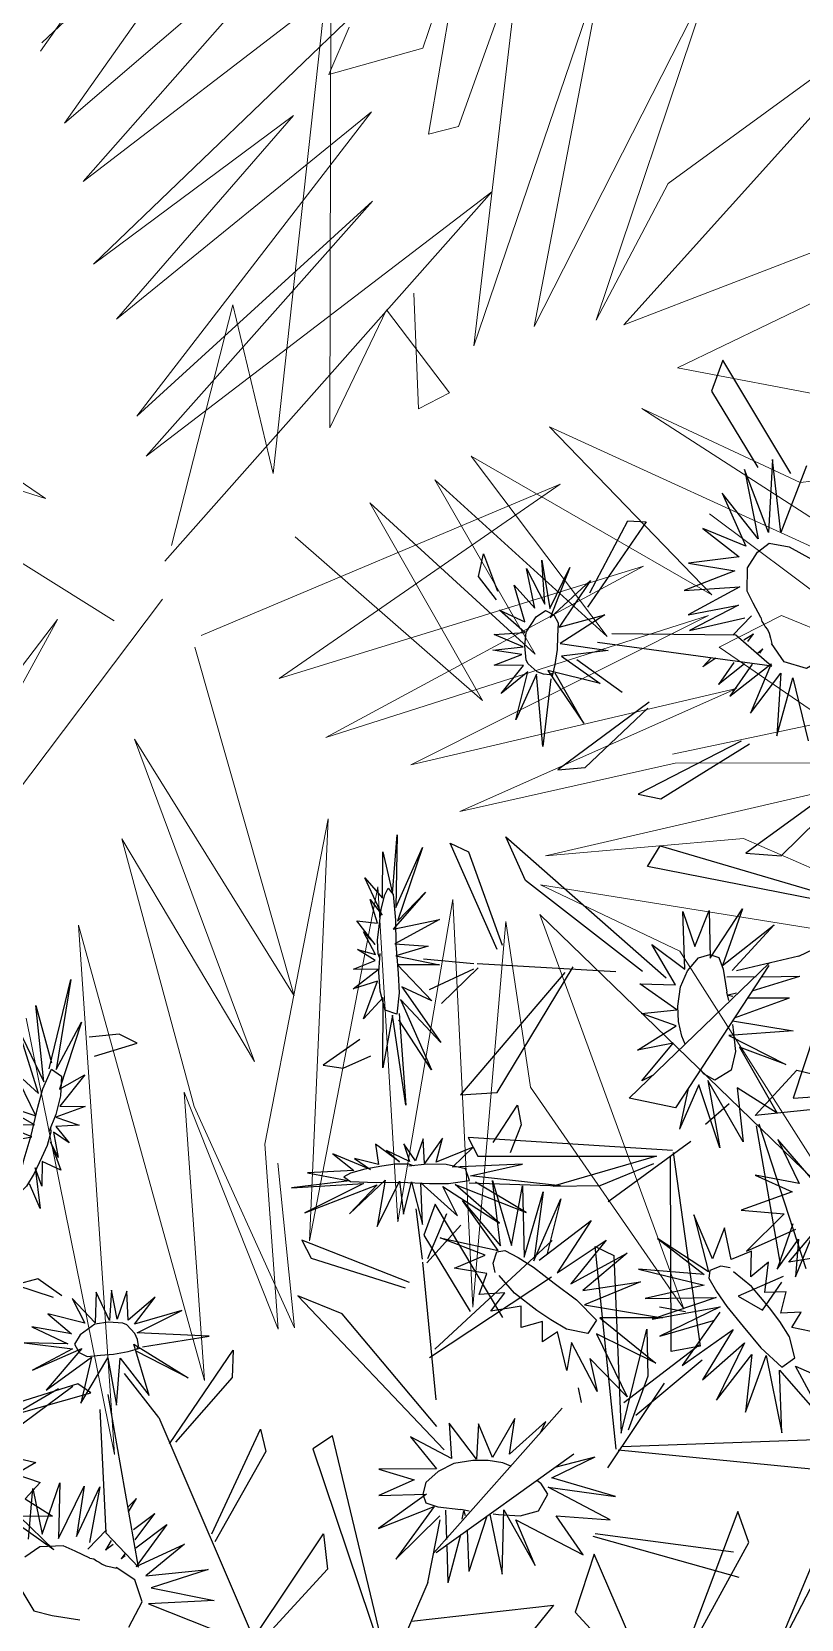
# Model space of a CAD drawing. Header units: millimetres. Extents: x -2729 to 15248, y -12439 to 5292.
# Drawn here: x 3860 to 3902.7, y -11089.4 to -11001.3 of the extents above; entities that cross this region are included whole.
import ezdxf

# ---------------------------------------------------------------- set-up
doc = ezdxf.new("R2010")
doc.units = ezdxf.units.MM

# ---------------------------------------------------------------- blocks, each defined once
blk = doc.blocks.new('styrtys')
at = {"color": 50, "linetype": 'Continuous'}
for p, q in [((-28.557, -6.417), (-27.681, -3.898)), ((-27.681, -3.898), (-28.283, -7.132)), ((-29.579, -6.536), (-29.337, -4.743)), ((-29.337, -4.743), (-28.557, -6.417)), ((-30.746, -6.153), (-29.579, -6.536)), ((-30.611, -7.575), (-30.746, -6.153)), ((-31.659, -6.839), (-30.611, -7.575)), ((-31.327, -8.497), (-31.659, -6.839)), ((-50.728, -12.619), (-49.51, -13.863)), ((-50.161, -13.901), (-50.728, -12.619)), ((-49.648, -12.499), (-49.038, -13.641)), ((-49.51, -13.863), (-49.648, -12.499)), ((-49.038, -13.641), (-48.534, -12.588)), ((-48.534, -12.588), (-48.696, -13.624)), ((-48.696, -13.624), (-47.536, -12.808)), ((-48.152, -13.543), (-46.97, -12.366)), ((-47.536, -12.808), (-48.152, -13.543)), ((-46.97, -12.366), (-46.958, -13.516)), ((-46.958, -13.516), (-45.705, -12.96)), ((-46.48, -13.722), (-44.547, -12.521)), ((-45.705, -12.96), (-46.48, -13.722)), ((-44.547, -12.521), (-45.552, -13.627)), ((-52.324, -13.387), (-50.161, -13.901)), ((-51.018, -14.32), (-52.324, -13.387)), ((-56.795, -16.288), (-51.922, -14.95)), ((-54.898, -14.777), (-51.018, -14.32)), ((-51.922, -14.95), (-54.898, -14.777)), ((-49.123, -14.899), (-50.868, -17.027)), ((-48.851, -17.208), (-49.123, -14.899)), ((-48.63, -14.755), (-48.851, -17.208)), ((-47.891, -16.467), (-48.63, -14.755)), ((-47.972, -14.614), (-47.891, -16.467)), ((-46.347, -16.911), (-47.972, -14.614)), ((-51.795, -15.317), (-56.795, -16.288)), ((-51.012, -15.287), (-54.67, -17.461)), ((-54.67, -17.461), (-52.145, -15.334)), ((-50.307, -15.281), (-53.109, -17.811)), ((-53.109, -17.811), (-51.012, -15.287)), ((-50.868, -17.027), (-50.307, -15.281)), ((5.316, -36.795), (3.065, -36.972)), ((3.386, -37.587), (5.316, -36.795)), ((5.394, -37.891), (3.386, -37.587)), ((0.034, -38.51), (-1.035, -41.097)), ((2.766, -38.249), (5.394, -37.891)), ((5.284, -39.859), (2.953, -37.956)), ((-1.035, -41.097), (0.612, -38.934)), ((0.612, -38.934), (1.296, -41.328)), ((1.194, -39.074), (3.384, -41.149)), ((1.296, -41.328), (1.194, -39.074)), ((2.491, -38.92), (5.284, -39.859)), ((3.384, -41.149), (2.491, -38.92)), ((-4.656, -45.308), (-2.321, -41.786)), ((-2.321, -41.786), (-2.582, -44.404)), ((12.245, -45.459), (13.098, -41.549)), ((13.098, -41.549), (13.128, -45.227)), ((13.128, -45.227), (15.481, -42.133)), ((15.481, -42.133), (14.504, -44.947)), ((-5.775, -46.304), (-6.799, -43.042)), ((-6.799, -43.042), (-4.969, -46.12)), ((-4.969, -46.12), (-4.949, -42.564)), ((-4.949, -42.564), (-4.656, -45.308)), ((-2.582, -44.404), (-0.065, -42.753)), ((-0.065, -42.753), (-2.205, -46.027)), ((10.67, -42.354), (12.245, -45.459)), ((11.983, -46.543), (10.67, -42.354)), ((-2.205, -46.027), (0.829, -43.761)), ((0.829, -43.761), (-1.772, -46.383)), ((15.962, -43.743), (14.179, -46.25)), ((14.504, -44.947), (15.962, -43.743)), ((-10.638, -44.638), (-8.348, -47.36)), ((-7.77, -46.076), (-9.669, -44.084)), ((-8.722, -45.914), (-9.669, -44.084)), ((-7.3, -46.13), (-8.349, -44.067)), ((-5.973, -46.282), (-8.349, -44.067)), ((9.451, -44.346), (11.983, -46.543)), ((11.321, -46.985), (9.451, -44.346)), ((-5.354, -46.048), (-4.343, -45.385)), ((-4.343, -45.385), (-3.304, -45.134)), ((-3.304, -45.134), (-2.4, -45.698)), ((-2.4, -45.698), (-2.442, -46.414)), ((8.355, -45.715), (11.321, -46.985)), ((11.273, -47.74), (8.355, -45.715)), ((11.929, -47.058), (12.44, -45.557)), ((12.44, -45.557), (13.32, -45.65)), ((13.32, -45.65), (13.63, -46.826)), ((15.67, -45.779), (14.002, -47.205)), ((14.179, -46.25), (15.67, -45.779)), ((-11.575, -46.637), (-8.259, -47.572)), ((-8.27, -48.178), (-11.575, -46.637)), ((0.631, -49.493), (-9.547, -45.924)), ((-9.426, -45.887), (-0.039, -46.96)), ((-8.557, -46.231), (-7.805, -47.685)), ((-5.597, -46.209), (-5.354, -46.048)), ((-2.552, -46.673), (-2.442, -46.414)), ((-1.772, -46.383), (0.905, -46.235)), ((-1.32, -46.814), (0.905, -46.235)), ((-8.115, -48.057), (-7.056, -47.297)), ((-7.25, -46.792), (-6.951, -47.155)), ((-6.689, -47), (-7.056, -47.297)), ((-6.951, -47.155), (-7.014, -46.897)), ((-0.039, -46.96), (0.631, -49.493)), ((8.236, -47.086), (11.273, -47.74)), ((11.089, -48.698), (8.236, -47.086)), ((11.657, -48.585), (11.929, -47.058)), ((13.63, -46.826), (13.577, -47.837)), ((14.002, -47.205), (14.866, -47.698)), ((-11.588, -48.607), (-8.27, -48.178)), ((-8.578, -48.571), (-8.115, -48.057)), ((-3.439, -48.066), (-3.755, -48.437)), ((7.63, -48.317), (11.089, -48.698)), ((10.914, -49.905), (7.63, -48.317)), ((13.577, -47.837), (13.454, -48.772)), ((14.866, -47.698), (13.856, -48.199)), ((13.856, -48.199), (14.691, -49.102)), ((-8.32, -48.98), (-11.588, -48.607)), ((-10.665, -50.211), (-8.32, -48.98)), ((-8.491, -49.088), (-8.578, -48.571)), ((-8.046, -49.564), (-8.491, -49.088)), ((-4.398, -48.961), (-5.15, -49.374)), ((-3.755, -48.437), (-4.398, -48.961)), ((-1.964, -50.278), (-4.12, -48.977)), ((-4.12, -48.977), (-3.872, -50.997)), ((-3.196, -48.687), (-1.964, -50.278)), ((-0.541, -49.29), (-3.196, -48.687)), ((-1.107, -48.884), (-0.541, -49.29)), ((11.397, -50.002), (11.657, -48.585)), ((13.454, -48.772), (13.149, -50.306)), ((14.691, -49.102), (13.634, -49.652)), ((-24.273, -51.878), (-21.535, -49.552)), ((-8.531, -50.023), (-10.665, -50.211)), ((-7.15, -49.948), (-9.958, -51.497)), ((-9.958, -51.497), (-8.531, -50.023)), ((-7.128, -49.774), (-8.046, -49.564)), ((-7.545, -52.214), (-7.15, -49.948)), ((-6.143, -50.038), (-7.545, -52.214)), ((-6.163, -49.737), (-7.128, -49.774)), ((-5.15, -49.374), (-6.163, -49.737)), ((-5.301, -51.826), (-6.143, -50.038)), ((-4.928, -49.341), (-5.301, -51.826)), ((-3.872, -50.997), (-4.928, -49.341)), ((7.33, -50.357), (10.37, -49.681)), ((11.065, -50.155), (7.33, -50.357)), ((7.419, -51.403), (11.065, -50.155)), ((11.306, -51.011), (11.397, -50.002)), ((13.634, -49.652), (14.636, -51.015)), ((11.131, -50.717), (7.419, -51.403)), ((7.631, -52.588), (11.131, -50.717)), ((14.646, -50.267), (10.732, -56.458)), ((11.281, -51.857), (11.306, -51.011)), ((13.149, -50.306), (12.658, -51.496)), ((13.375, -50.79), (14.098, -52.022)), ((14.636, -51.015), (13.375, -50.79)), ((-21.008, -51.223), (-24.273, -51.878)), ((-24.203, -52.603), (-21.008, -51.223)), ((10.87, -51.638), (7.631, -52.588)), ((8.117, -54.207), (10.87, -51.638)), ((11.543, -52.205), (11.281, -51.857)), ((12.611, -51.776), (12.204, -52.109)), ((-21.474, -53.094), (-24.203, -52.603)), ((11.159, -52.168), (8.117, -54.207)), ((9.86, -55.187), (11.159, -52.168)), ((11.452, -52.176), (9.86, -55.187)), ((12.273, -55.361), (11.452, -52.176)), ((12.204, -52.109), (11.543, -52.205)), ((13.417, -53.896), (12.003, -52.708)), ((12.003, -52.708), (12.273, -55.361)), ((12.549, -56.245), (15.173, -52.047)), ((14.098, -52.022), (12.879, -52.168)), ((12.879, -52.168), (13.417, -53.896)), ((-24.433, -53.311), (-21.474, -53.094)), ((-21.801, -54.544), (-24.433, -53.311)), ((-24.683, -54.132), (-24.96, -54.092)), ((-24.638, -54.238), (-24.96, -54.092)), ((-23.934, -54.239), (-21.801, -54.544)), ((-24.944, -55.014), (-25.473, -54.944)), ((-24.936, -55.255), (-25.473, -54.944)), ((-23.757, -54.638), (-22.088, -55.393)), ((-23.555, -55.199), (-22.088, -55.393)), ((-35.115, -56.511), (-31.176, -56.115)), ((-31.176, -56.115), (-34.581, -58.349)), ((-24.885, -55.917), (-26.314, -55.481)), ((-24.047, -58.185), (-26.048, -55.753)), ((-23.318, -56.193), (-22.577, -56.622)), ((10.732, -56.458), (12.549, -56.245)), ((-34.581, -58.349), (-30.86, -56.719)), ((-30.86, -56.719), (-33.386, -59.487)), ((-33.386, -59.487), (-30.287, -57.067)), ((-30.287, -57.067), (-31.654, -59.993)), ((-27.465, -56.786), (-24.781, -58.646)), ((-25.883, -59.455), (-27.465, -56.786)), ((-26.517, -56.392), (-24.047, -58.185)), ((-24.781, -58.646), (-26.517, -56.392)), ((-23.223, -56.425), (-22.577, -56.622)), ((-31.654, -59.993), (-29.615, -57.5)), ((-29.615, -57.5), (-29.419, -60.076)), ((-29.419, -60.076), (-28.925, -57.563)), ((-28.925, -57.563), (-27.353, -59.925)), ((-28.133, -57.429), (-25.883, -59.455)), ((-27.353, -59.925), (-28.133, -57.429)), ((0.805, -63.539), (2.579, -60.207)), ((1.466, -63.293), (4.165, -60.004)), ((2.579, -60.207), (1.466, -63.293)), ((2.192, -62.999), (6.564, -60.383)), ((6.564, -60.383), (2.437, -63.3)), ((4.165, -60.004), (2.515, -62.863)), ((-19.567, -63.892), (-19.174, -61.292)), ((-19.174, -61.292), (-18.526, -64.205)), ((-16.791, -61.102), (-18.575, -63.771)), ((-18.526, -64.205), (-16.791, -61.102)), ((-21.016, -61.719), (-19.567, -63.892)), ((-20.158, -64.26), (-21.016, -61.719)), ((-1.22, -62.223), (-0.178, -64.302)), ((-0.592, -64.605), (-1.22, -62.223)), ((-0.178, -64.302), (0.738, -61.707)), ((0.738, -61.707), (0.805, -63.539)), ((5.294, -62.45), (1.801, -64.201)), ((2.437, -63.3), (5.294, -62.45)), ((-22.699, -62.772), (-20.158, -64.26)), ((-20.933, -64.732), (-22.699, -62.772)), ((-18.172, -63.843), (-14.629, -62.561)), ((-14.629, -62.561), (-18.047, -64.674)), ((-3.472, -63.355), (-1.163, -64.961)), ((-1.831, -65.407), (-3.472, -63.355)), ((-1.869, -63.247), (-0.592, -64.605)), ((-1.163, -64.961), (-1.869, -63.247)), ((-20.442, -64.582), (-19.79, -64.271)), ((-19.79, -64.271), (-18.991, -64.006)), ((-18.991, -64.006), (-18.333, -63.854)), ((-18.511, -63.885), (-18.352, -64.003)), ((-18.352, -64.003), (-18.221, -64.333)), ((1.801, -64.201), (3.347, -64.634)), ((-24.045, -64.34), (-20.933, -64.732)), ((-21.179, -65.401), (-24.045, -64.34)), ((-21.416, -65.293), (-21.137, -64.882)), ((-21.137, -64.882), (-20.442, -64.582)), ((-18.187, -64.706), (-18.35, -65.341)), ((-18.221, -64.333), (-18.187, -64.706)), ((-18.047, -64.674), (-15.272, -64.551)), ((-15.272, -64.551), (-17.949, -65.161)), ((-17.949, -65.161), (-16.211, -65.935)), ((-4.473, -64.728), (-1.831, -65.407)), ((-2.352, -65.39), (-4.473, -64.728)), ((0.539, -65.144), (1.134, -66.379)), ((2.108, -65.898), (0.539, -65.144)), ((3.347, -64.634), (1.138, -64.887)), ((1.138, -64.887), (2.108, -65.898)), ((-24.16, -65.686), (-21.179, -65.401)), ((-21.642, -65.651), (-24.16, -65.686)), ((-23.825, -67.252), (-21.642, -65.651)), ((-21.734, -66.015), (-23.825, -67.252)), ((-23.03, -67.82), (-21.734, -66.015)), ((-21.427, -65.818), (-21.416, -65.293)), ((-20.883, -66.123), (-21.427, -65.818)), ((-19.164, -65.973), (-19.874, -66.247)), ((-18.491, -65.536), (-19.164, -65.973)), ((-19.063, -66.02), (-18.95, -67.769)), ((-18.148, -67.444), (-19.063, -66.02)), ((-18.664, -65.888), (-18.148, -67.444)), ((-17.435, -66.995), (-18.664, -65.888)), ((-18.35, -65.341), (-18.491, -65.536)), ((-16.211, -65.935), (-18.146, -65.537)), ((-18.146, -65.537), (-17.435, -66.995)), ((-6.625, -65.988), (-2.352, -65.39)), ((-2.98, -65.825), (-6.625, -65.988)), ((-6.611, -67.562), (-2.98, -65.825)), ((-0.629, -65.907), (-1.339, -67.416)), ((-0.144, -65.645), (-0.957, -66.808)), ((-0.957, -66.808), (-0.629, -65.907)), ((0.056, -66.675), (-0.144, -65.645)), ((0.171, -65.513), (0.056, -66.675)), ((1.134, -66.379), (0.171, -65.513)), ((-21.281, -66.406), (-23.03, -67.82)), ((-21.899, -68.013), (-21.281, -66.406)), ((-20.348, -66.561), (-21.899, -68.013)), ((-19.874, -66.247), (-20.883, -66.123)), ((-20.292, -68.11), (-20.348, -66.561)), ((-19.83, -66.292), (-20.292, -68.11)), ((-18.95, -67.769), (-19.83, -66.292)), ((-3.595, -66.334), (-6.611, -67.562)), ((-5.418, -67.847), (-3.595, -66.334)), ((-3.102, -66.713), (-5.418, -67.847)), ((-2.261, -66.308), (-3.67, -68.096)), ((-3.67, -68.096), (-3.102, -66.713)), ((-2.731, -67.289), (-2.261, -66.308)), ((-1.742, -66.339), (-2.731, -67.289)), ((-1.339, -67.416), (-1.742, -66.339))]:
    blk.add_line(p, q, dxfattribs=at)
at = {"color": 86, "linetype": 'Continuous'}
for p, q in [((-36.443, -5.684), (-36.596, -6.542)), ((-33.495, -9.14), (-36.443, -5.684)), ((-36.596, -6.542), (-33.821, -9.602)), ((-55.142, -11.478), (-55.167, -12.586)), ((-53.478, -13.323), (-55.142, -11.478)), ((-55.167, -12.586), (-54.315, -14.029)), ((-7.17, -34.236), (-1.66, -42.813)), ((-4.94, -41.881), (-6.676, -34.525)), ((4.77, -37.485), (-4.73, -35.247)), ((3.69, -36.013), (4.77, -37.485)), ((4.666, -36.457), (-1.335, -42.404)), ((-1.169, -42.498), (5.082, -37.862)), ((5.622, -37.404), (7.711, -39.145)), ((7.795, -37.599), (5.936, -37.336)), ((7.711, -39.145), (7.795, -37.599)), ((-10.638, -44.638), (-19.478, -37.864)), ((16.168, -41.24), (11.762, -39.337)), ((-3.465, -41.359), (-4.305, -39.958)), ((2.227, -45.954), (11.136, -39.788)), ((11.107, -39.847), (15.846, -42.14)), ((11.136, -39.788), (12.132, -41.085)), ((-14.074, -42.971), (-3.465, -41.359)), ((12.132, -41.085), (2.48, -46)), ((10.214, -42.779), (9.798, -41.373)), ((-12.64, -54.264), (-14.963, -41.564)), ((-1.66, -42.813), (-4.94, -41.881)), ((-14.652, -42.405), (-11.309, -54.372)), ((0.004, -45.056), (-1.609, -44.404)), ((16.894, -44.253), (16.239, -44.763)), ((6.272, -47.952), (1.218, -45.368)), ((-15.165, -48.004), (-20.385, -46.264)), ((2.146, -46.032), (6.606, -56.479)), ((5.674, -48.742), (3.255, -46.64)), ((-20.423, -46.754), (-14.422, -49.834)), ((2.816, -46.685), (6.891, -51.055)), ((7.281, -55.536), (2.816, -46.685)), ((-14.422, -49.834), (-15.165, -48.004)), ((6.891, -51.055), (5.674, -48.742)), ((-9.227, -62.128), (-6.249, -50.661)), ((-14.99, -55.403), (-19.922, -52.39)), ((-5.978, -51.999), (-7.553, -60.055)), ((-24.989, -55.78), (-24.332, -53.223)), ((-24.332, -53.223), (-21.148, -62.454)), ((-19.844, -52.862), (-14.652, -56.649)), ((-2.24, -60.392), (-5.314, -53.317)), ((-11.309, -54.372), (-12.64, -54.264)), ((-14.652, -56.649), (-14.99, -55.403)), ((-21.947, -61.952), (-24.989, -55.78)), ((3.649, -56.164), (-4.482, -55.55)), ((-3.981, -55.814), (4.677, -57.942)), ((4.677, -57.942), (3.649, -56.164)), ((6.606, -56.479), (7.281, -55.536)), ((-34.347, -57.092), (-38.261, -63.283)), ((-36.444, -63.071), (-33.82, -58.873)), ((-19.49, -58.394), (-13.848, -61.24)), ((-14.634, -59.934), (-19.147, -58.31)), ((-7.546, -63.604), (-3.763, -59.611)), ((-3.422, -59.747), (-7.526, -64.733)), ((-19.293, -59.97), (-19.765, -63.032)), ((-13.848, -61.24), (-14.634, -59.934)), ((-7.553, -60.055), (-9.227, -62.128)), ((-2.144, -60.541), (-1.108, -63.158)), ((0.642, -61.156), (-2.051, -60.238)), ((-1.866, -60.431), (0.26, -62.105)), ((-38.261, -63.283), (-36.444, -63.071)), ((-27.931, -63.984), (-28.34, -63.059)), ((-28.34, -63.059), (-22.638, -63.825)), ((6.293, -64.418), (5, -63.352)), ((-23.405, -64.07), (-27.931, -63.984)), ((-7.526, -64.733), (-7.546, -63.604)), ((4.454, -64.3), (6.647, -65.468)), ((6.647, -65.468), (6.293, -64.418)), ((-20.735, -68.515), (-21.437, -69.989)), ((-22.675, -70.312), (-21.188, -68.692)), ((-21.437, -69.989), (-22.675, -70.312))]:
    blk.add_line(p, q, dxfattribs=at)
at = {"color": 50, "linetype": 'Continuous'}
for points in [[(-48.874, -13.889), (-48.641, -13.758), (-47.889, -13.642), (-47.134, -13.638), (-46.166, -13.638), (-45.353, -13.737), (-44.951, -13.883), (-45.275, -14.203), (-46.672, -14.488), (-48.012, -14.672), (-49.599, -14.999), (-50.645, -15.175), (-51.832, -15.19), (-51.707, -14.517), (-50.692, -14.112), (-49.649, -13.917), (-48.613, -13.875)], [(-26.462, -54.983), (-26.979, -55.713), (-27.423, -56.31), (-28.591, -56.876), (-29.611, -56.782), (-30.356, -56.417), (-30.664, -55.344), (-30.608, -53.927), (-29.848, -53.198), (-28.617, -52.25), (-27.698, -51.408), (-26.431, -50.555), (-25.081, -51.432), (-24.845, -52.708), (-25.435, -53.803)], [(-26.462, -54.983), (-26.291, -54.835), (-26.209, -54.661), (-26.108, -54.522), (-26.03, -54.347), (-25.889, -54.171), (-25.674, -53.978), (-25.448, -53.786), (-25.435, -53.803)], [(-0.068, -65.336), (-0.242, -65.539), (-0.91, -65.904), (-1.618, -66.165), (-2.529, -66.494), (-3.326, -66.678), (-3.754, -66.677), (-3.559, -66.267), (-2.342, -65.523), (-1.145, -64.894), (0.236, -64.045), (1.159, -63.524), (2.271, -63.105), (2.383, -63.781), (1.565, -64.507), (0.652, -65.046), (-0.308, -65.437)]]:
    blk.add_lwpolyline(points, dxfattribs=at)
blk = doc.blocks.new('geghhhhhhhhh')
at = {"color": 70, "linetype": 'Continuous', "lineweight": 0}
for p, q in [((347.97, 37.977), (343.978, 48.311)), ((343.978, 48.311), (347.072, 35.472)), ((347.072, 35.472), (342.082, 46.119)), ((342.082, 46.119), (343.779, 39.125)), ((343.479, 39.438), (340.086, 44.449)), ((340.086, 44.449), (341.184, 40.482)), ((343.779, 39.125), (340.485, 44.553)), ((340.485, 44.553), (341.583, 40.065)), ((337.99, 33.28), (335.795, 43.196)), ((335.795, 43.196), (336.593, 33.593)), ((335.296, 37.559), (330.605, 42.361)), ((330.605, 42.361), (335.795, 33.28)), ((340.086, 42.257), (339.887, 33.28)), ((341.384, 31.818), (340.086, 42.257)), ((339.887, 33.28), (337.99, 41.421)), ((337.99, 41.421), (337.99, 33.28)), ((341.583, 40.065), (341.384, 31.818)), ((346.374, 27.121), (352.861, 39.647)), ((352.861, 39.647), (348.869, 28.06)), ((335.795, 33.28), (327.112, 39.229)), ((327.112, 39.229), (332.202, 33.593)), ((346.374, 33.175), (343.479, 39.438)), ((348.869, 28.06), (354.457, 38.708)), ((346.473, 30.67), (342.182, 38.081)), ((342.182, 38.081), (346.374, 33.175)), ((336.593, 33.593), (335.296, 37.559)), ((345.376, 28.165), (341.483, 36.307)), ((341.483, 36.307), (346.473, 30.67)), ((332.202, 33.593), (335.895, 32.549)), ((335.895, 32.549), (323.519, 32.444)), ((323.519, 32.444), (331.104, 30.566)), ((335.895, 31.818), (326.414, 27.852)), ((331.104, 30.566), (335.895, 31.818)), ((338.19, 31.087), (331.903, 26.912)), ((333.1, 29), (338.19, 31.087)), ((331.903, 26.912), (339.587, 30.148)), ((339.587, 30.148), (332.901, 25.242)), ((332.901, 25.242), (341.783, 29.835)), ((341.783, 29.835), (334.697, 24.303)), ((326.414, 27.852), (333.1, 29)), ((327.911, 26.703), (333.2, 28.791)), ((334.697, 24.303), (343.18, 28.582)), ((343.18, 28.582), (337.092, 22.632)), ((343.38, 25.033), (338.09, 28.269)), ((338.09, 28.269), (341.683, 23.885)), ((337.092, 22.632), (345.276, 27.852)), ((356.354, 24.198), (347.471, 27.852)), ((332.501, 25.973), (330.006, 27.121)), ((341.683, 23.885), (336.992, 26.912)), ((336.992, 26.912), (340.186, 23.05)), ((340.186, 23.05), (335.296, 26.181)), ((335.296, 26.181), (339.388, 22.319)), ((339.986, 15.743), (346.473, 26.181)), ((333.3, 22.737), (327.412, 25.764)), ((327.412, 25.764), (331.104, 24.929)), ((331.104, 24.929), (332.501, 25.973)), ((345.875, 19.605), (346.374, 25.764)), ((356.952, 21.797), (349.667, 25.138)), ((349.667, 25.138), (356.354, 24.198)), ((339.388, 22.319), (332.901, 24.72)), ((332.901, 24.72), (337.591, 21.275)), ((337.591, 21.275), (326.613, 24.198)), ((326.613, 24.198), (335.396, 20.44)), ((347.372, 23.676), (339.986, 15.743)), ((342.881, 16.474), (347.372, 23.676)), ((344.976, 10.315), (344.178, 23.572)), ((344.178, 23.572), (345.875, 19.605)), ((347.771, 22.737), (342.881, 16.474)), ((343.28, 14.282), (347.771, 22.737)), ((342.082, 19.083), (342.98, 22.215)), ((342.98, 22.215), (344.976, 10.315)), ((331.204, 21.589), (324.018, 19.501)), ((335.396, 20.44), (331.204, 21.589)), ((340.885, 21.38), (340.186, 20.858)), ((341.483, 18.561), (340.885, 21.38)), ((340.186, 20.858), (342.082, 19.083)), ((348.669, 20.44), (343.28, 14.282)), ((345.176, 14.699), (348.669, 20.44)), ((324.018, 19.501), (334.697, 19.292)), ((338.19, 9.689), (339.787, 19.605)), ((339.787, 19.605), (340.286, 9.793)), ((334.697, 19.292), (331.603, 17.1)), ((342.98, 10.419), (349.467, 19.188)), ((349.467, 19.188), (345.176, 14.699)), ((335.495, 9.584), (338.39, 18.875)), ((338.39, 18.875), (338.19, 9.689)), ((326.513, 12.716), (336.194, 18.457)), ((336.194, 18.457), (330.505, 9.48)), ((336.893, 18.457), (335.495, 9.584)), ((335.695, 14.804), (336.893, 18.457)), ((350.066, 17.204), (343.779, 10.419)), ((344.777, 8.645), (350.066, 17.204)), ((350.765, 15.847), (344.777, 8.645)), ((346.773, 7.497), (350.765, 15.847)), ((330.505, 9.48), (335.695, 14.804)), ((340.286, 9.793), (341.084, 14.282)), ((341.084, 14.282), (341.783, 14.595)), ((341.783, 14.595), (341.783, 9.376)), ((351.663, 13.968), (346.773, 7.497)), ((351.663, 14.177), (349.368, 9.376)), ((342.282, 12.507), (344.477, 13.551)), ((344.477, 13.551), (344.178, 12.298)), ((341.783, 9.376), (342.282, 12.507))]:
    blk.add_line(p, q, dxfattribs=at)
blk = doc.blocks.new('aerysty')
at = {"color": 86, "linetype": 'Continuous'}
for p, q in [((5.645, -32.093, 0.09), (-1.517, -30.666, 0.09)), ((-1.201, -30.655, 0.09), (4.997, -31.342, 0.09)), ((-7.585, -33.622, 0.09), (-2.102, -42.159, 0.09)), ((-5.366, -41.23, 0.09), (-7.093, -33.91, 0.09)), ((-5.265, -34.637, 0.09), (3.223, -35.391, 0.09)), ((4.298, -36.855, 0.09), (-5.157, -34.628, 0.09)), ((1.303, -34.752, 0.09), (-1.317, -42.742, 0.09)), ((3.449, -44.272, 0.09), (8.545, -34.77, 0.09)), ((-1.127, -42.75, 0.09), (2.309, -35.809, 0.09)), ((3.223, -35.391, 0.09), (4.298, -36.855, 0.09)), ((10.015, -35.468, 0.09), (3.693, -44.198, 0.09)), ((-2.102, -42.159, 0.09), (-5.366, -41.23, 0.09)), ((-10.834, -48.498, 0.09), (-5.704, -42.455, 0.09)), ((-5.704, -42.455, 0.09), (-7.428, -42.609, 0.09)), ((7.938, -44.208, 0.09), (2.289, -44.211, 0.09)), ((3.411, -44.378, 0.09), (12.1, -51.611, 0.09)), ((4.301, -44.652, 0.09), (9.893, -46.676, 0.09)), ((12.27, -50.469, 0.09), (4.301, -44.652, 0.09)), ((7.767, -45.179, 0.09), (4.67, -44.413, 0.09)), ((9.893, -46.676, 0.09), (7.767, -45.179, 0.09)), ((-6.906, -49.496, 0.09), (1.897, -46.191, 0.09)), ((-9.261, -66.446, 0.09), (-21.98, -46.775, 0.09)), ((-8.546, -48.939, 0.09), (-19.448, -46.946, 0.09)), ((-5.955, -58.375, 0.09), (-13.771, -48.177, 0.09)), ((3.639, -48.131, 0.09), (-6.996, -49.584, 0.09)), ((-13.115, -48.781, 0.09), (-4.726, -57.867, 0.09)), ((12.1, -51.611, 0.09), (12.27, -50.469, 0.09)), ((0.634, -63.795, 0.09), (-1.927, -52.285, 0.09)), ((9.337, -52.672, 0.09), (1.856, -55.815, 0.09)), ((-1.079, -53.347, 0.09), (1.177, -61.199, 0.09)), ((-11.03, -53.974, 0.09), (-16.444, -54.799, 0.09)), ((-9.542, -55.258, 0.09), (-11.03, -53.974, 0.09)), ((6.037, -59.089, 0.09), (0.106, -54.214, 0.09)), ((2.419, -55.822, 0.09), (11.055, -53.781, 0.09)), ((-16.255, -55.25, 0.09), (-9.542, -55.258, 0.09)), ((-4.726, -57.867, 0.09), (-5.955, -58.375, 0.09)), ((8.937, -58.458, 0.09), (6.136, -58.866, 0.09)), ((6.386, -58.954, 0.09), (9.029, -59.472, 0.09)), ((15.423, -58.786, 0.09), (13.793, -58.427, 0.09)), ((16.212, -59.556, 0.09), (15.423, -58.786, 0.09)), ((2.793, -64.34, 0.09), (4.334, -59.087, 0.09)), ((4.698, -59.053, 0.09), (3.323, -65.33, 0.09)), ((6.19, -59.177, 0.09), (8.295, -61.025, 0.09)), ((13.739, -59.515, 0.09), (16.212, -59.556, 0.09)), ((-7.521, -60.449, 0.09), (-13.255, -60.017, 0.09)), ((-12.973, -60.399, 0.09), (-6.656, -61.4, 0.09)), ((-6.656, -61.4, 0.09), (-7.521, -60.449, 0.09)), ((1.177, -61.199, 0.09), (0.634, -63.795, 0.09)), ((-16.785, -62.753, 0.09), (-9.779, -69.488, 0.09)), ((-16.207, -65.317, 0.09), (-16.785, -62.753, 0.09)), ((-10.15, -65.14, 0.09), (-3.862, -65.102, 0.09)), ((-5.15, -64.303, 0.09), (-9.885, -64.91, 0.09)), ((-3.862, -65.102, 0.09), (-5.15, -64.303, 0.09)), ((3.323, -65.33, 0.09), (2.793, -64.34, 0.09)), ((-10.714, -69.405, 0.09), (-16.207, -65.317, 0.09)), ((-15.876, -73.285, 0.09), (-10.477, -71.379, 0.09)), ((-11.045, -71.944, 0.09), (-15.094, -73.919, 0.09)), ((-6.664, -74.67, 0.09), (-6.618, -76.294, 0.09)), ((-7.569, -77.143, 0.09), (-6.985, -75.033, 0.09)), ((-6.618, -76.294, 0.09), (-7.569, -77.143, 0.09))]:
    blk.add_line(p, q, dxfattribs=at)
at = {"color": 221, "linetype": 'Continuous'}
for p, q in [((12.776, -38.685, 0.09), (13.458, -34.877, 0.09)), ((11.082, -35.441, 0.09), (12.776, -38.685, 0.09)), ((12.099, -39.291, 0.09), (11.082, -35.441, 0.09)), ((9.295, -37.254, 0.09), (12.099, -39.291, 0.09)), ((12.358, -40.37, 0.09), (9.295, -37.254, 0.09)), ((15.278, -38.021, 0.09), (14.447, -40.041, 0.09)), ((9.119, -39.571, 0.09), (12.358, -40.37, 0.09)), ((11.973, -41.062, 0.09), (9.119, -39.571, 0.09)), ((14.447, -40.041, 0.09), (15.436, -40.087, 0.09)), ((15.436, -40.087, 0.09), (14.768, -40.988, 0.09)), ((8.769, -41.281, 0.09), (11.973, -41.062, 0.09)), ((12.272, -41.752, 0.09), (8.769, -41.281, 0.09)), ((14.768, -40.988, 0.09), (15.917, -41.409, 0.09)), ((9.285, -42.55, 0.09), (12.272, -41.752, 0.09)), ((15.917, -41.409, 0.09), (15.231, -42.375, 0.09)), ((-2.942, -46.82, 0.09), (-2.47, -42.641, 0.09)), ((-2.47, -42.641, 0.09), (-1.515, -45.079, 0.09)), ((-1.515, -45.079, 0.09), (-0.033, -42.475, 0.09)), ((-0.033, -42.475, 0.09), (-0.445, -46.346, 0.09)), ((-0.445, -46.346, 0.09), (1.216, -42.962, 0.09)), ((1.216, -42.962, 0.09), (0.1, -46.465, 0.09)), ((12.543, -42.685, 0.09), (9.285, -42.55, 0.09)), ((9.306, -43.916, 0.09), (12.543, -42.685, 0.09)), ((15.231, -42.375, 0.09), (16.736, -43.129, 0.09)), ((16.736, -43.129, 0.09), (15.518, -43.502, 0.09)), ((12.936, -43.833, 0.09), (9.306, -43.916, 0.09)), ((9.965, -45.858, 0.09), (12.352, -43.882, 0.09)), ((13.182, -43.986, 0.09), (9.965, -45.858, 0.09)), ((10.519, -46.746, 0.09), (13.182, -43.986, 0.09)), ((15.518, -43.502, 0.09), (16.717, -44.265, 0.09)), ((-2.852, -47.682, 0.09), (-4.446, -44.522, 0.09)), ((-4.446, -44.522, 0.09), (-2.942, -46.82, 0.09)), ((13.496, -44.455, 0.09), (10.519, -46.746, 0.09)), ((11.244, -47.698, 0.09), (13.496, -44.455, 0.09)), ((16.717, -44.265, 0.09), (15.702, -44.947, 0.09)), ((-3.482, -48.21, 0.09), (-5.868, -45.784, 0.09)), ((-5.868, -45.784, 0.09), (-2.852, -47.682, 0.09)), ((0.1, -46.465, 0.09), (2.405, -45.12, 0.09)), ((0.696, -46.642, 0.09), (2.405, -45.12, 0.09)), ((13.683, -45.389, 0.09), (11.244, -47.698, 0.09)), ((12.409, -48.913, 0.09), (13.683, -45.389, 0.09)), ((14.179, -45.727, 0.09), (12.409, -48.913, 0.09)), ((14.397, -48.99, 0.09), (14.179, -45.727, 0.09)), ((14.442, -45.601, 0.09), (14.397, -48.99, 0.09)), ((16.613, -48.051, 0.09), (14.442, -45.601, 0.09)), ((15.702, -44.947, 0.09), (16.963, -46.234, 0.09)), ((15.171, -45.823, 0.09), (16.613, -48.051, 0.09)), ((16.963, -46.234, 0.09), (15.171, -45.823, 0.09)), ((-4.912, -48.747, 0.09), (-6.777, -47.396, 0.09)), ((-3.668, -48.28, 0.09), (-6.777, -47.396, 0.09)), ((-6.27, -49.2, 0.09), (-7.938, -48.009, 0.09)), ((-5.353, -48.913, 0.09), (-7.938, -48.009, 0.09)), ((1.823, -48.379, 0.09), (2.509, -48.482, 0.09)), ((-8.546, -48.939, 0.09), (-5.283, -50.312, 0.09)), ((-4.138, -49.498, 0.09), (-4.311, -49.297, 0.09)), ((2.509, -48.482, 0.09), (-0.117, -49.152, 0.09)), ((-0.117, -49.152, 0.09), (1.696, -50.002, 0.09)), ((-5.98, -49.407, 0.09), (-4.654, -50.354, 0.09)), ((-4.567, -49.311, 0.09), (-4.138, -49.498, 0.09)), ((1.696, -50.002, 0.09), (-0.803, -49.828, 0.09)), ((-0.803, -49.828, 0.09), (0.331, -51.505, 0.09)), ((-8.469, -51.135, 0.09), (-5.108, -50.46, 0.09)), ((-4.842, -51.002, 0.09), (-8.469, -51.135, 0.09)), ((-7.588, -52.886, 0.09), (-4.842, -51.002, 0.09)), ((-1.355, -50.516, 0.09), (-0.559, -52.887, 0.09)), ((0.331, -51.505, 0.09), (-1.355, -50.516, 0.09)), ((-4.523, -51.734, 0.09), (-7.588, -52.886, 0.09)), ((-6.043, -53.888, 0.09), (-4.523, -51.734, 0.09)), ((-2.115, -51.684, 0.09), (-2.371, -54.249, 0.09)), ((-0.559, -52.887, 0.09), (-2.115, -51.684, 0.09)), ((-4.237, -52.754, 0.09), (-6.043, -53.888, 0.09)), ((-3.048, -52.062, 0.09), (-4.833, -54.707, 0.09)), ((-4.833, -54.707, 0.09), (-4.237, -52.754, 0.09)), ((-2.371, -54.249, 0.09), (-3.048, -52.062, 0.09)), ((11.146, -59.388, 0.09), (13.832, -55.089, 0.09)), ((13.832, -55.089, 0.09), (11.499, -59.544, 0.09)), ((10.636, -59.978, 0.09), (11.536, -55.84, 0.09)), ((11.536, -55.84, 0.09), (11.371, -59.121, 0.09)), ((10.162, -60.496, 0.09), (10.222, -56.739, 0.09)), ((10.222, -56.739, 0.09), (10.636, -59.978, 0.09)), ((-18.16, -61.152, 0.09), (-17.371, -57.479, 0.09)), ((13.645, -57.495, 0.09), (11.345, -60.63, 0.09)), ((11.499, -59.544, 0.09), (13.645, -57.495, 0.09)), ((-15.972, -58.234, 0.09), (-18.16, -61.152, 0.09)), ((-17.343, -61.535, 0.09), (-15.972, -58.234, 0.09)), ((9.272, -58.903, 0.09), (10.162, -60.496, 0.09)), ((9.637, -61.617, 0.09), (9.272, -58.903, 0.09)), ((-14.747, -59.475, 0.09), (-17.343, -61.535, 0.09)), ((-16.952, -62.147, 0.09), (-14.747, -59.475, 0.09)), ((7.771, -60.248, 0.09), (9.637, -61.617, 0.09)), ((9.407, -62.073, 0.09), (7.771, -60.248, 0.09)), ((12.91, -60.313, 0.09), (11.068, -61.539, 0.09)), ((11.345, -60.63, 0.09), (12.91, -60.313, 0.09)), ((-14.311, -61.344, 0.09), (-16.952, -62.147, 0.09)), ((-16.834, -62.877, 0.09), (-14.311, -61.344, 0.09)), ((7.66, -61.449, 0.09), (9.407, -62.073, 0.09)), ((9.064, -62.647, 0.09), (7.66, -61.449, 0.09)), ((11.068, -61.539, 0.09), (12.386, -61.994, 0.09)), ((6.289, -62.272, 0.09), (9.064, -62.647, 0.09)), ((8.674, -63.346, 0.09), (6.289, -62.272, 0.09)), ((12.386, -61.994, 0.09), (10.654, -62.038, 0.09)), ((10.654, -62.038, 0.09), (11.741, -62.862, 0.09)), ((-13.943, -62.776, 0.09), (-16.834, -62.877, 0.09)), ((-15.972, -63.474, 0.09), (-13.943, -62.776, 0.09)), ((6.025, -63.942, 0.09), (8.674, -63.346, 0.09)), ((9.965, -63.243, 0.09), (10.02, -64.902, 0.09)), ((10.083, -64.19, 0.09), (9.965, -63.243, 0.09)), ((10.276, -62.792, 0.09), (10.083, -64.19, 0.09)), ((10.92, -63.614, 0.09), (10.276, -62.792, 0.09)), ((10.496, -62.532, 0.09), (10.92, -63.614, 0.09)), ((11.741, -62.862, 0.09), (10.496, -62.532, 0.09)), ((-16.684, -63.718, 0.09), (-16.947, -63.809, 0.09)), ((-16.595, -63.792, 0.09), (-16.947, -63.809, 0.09)), ((-15.634, -63.746, 0.09), (-13.813, -63.659, 0.09)), ((-15.201, -64.152, 0.09), (-13.813, -63.659, 0.09)), ((4.69, -66.034, 0.09), (8.204, -63.567, 0.09)), ((7.845, -64.237, 0.09), (4.69, -66.034, 0.09)), ((5.416, -67.422, 0.09), (7.845, -64.237, 0.09)), ((8.204, -63.567, 0.09), (6.025, -63.942, 0.09)), ((9.175, -64.131, 0.09), (8.73, -65.421, 0.09)), ((10.02, -64.902, 0.09), (9.175, -64.131, 0.09)), ((-16.515, -64.619, 0.09), (-17.015, -64.796, 0.09)), ((-16.399, -64.828, 0.09), (-17.015, -64.796, 0.09)), ((-14.54, -64.925, 0.09), (-13.689, -64.969, 0.09)), ((-14.351, -65.088, 0.09), (-13.689, -64.969, 0.09)), ((7.531, -64.966, 0.09), (5.416, -67.422, 0.09)), ((6.602, -67.134, 0.09), (7.531, -64.966, 0.09)), ((8.14, -65.079, 0.09), (6.602, -67.134, 0.09)), ((8.264, -66.562, 0.09), (8.14, -65.079, 0.09)), ((8.701, -64.339, 0.09), (8.264, -66.562, 0.09)), ((8.73, -65.421, 0.09), (8.701, -64.339, 0.09)), ((-16.053, -65.392, 0.09), (-17.517, -65.653, 0.09)), ((-14.283, -67.021, 0.09), (-17.158, -65.773, 0.09)), ((-17.284, -66.552, 0.09), (-14.283, -67.021, 0.09)), ((-14.724, -67.761, 0.09), (-17.284, -66.552, 0.09)), ((-9.261, -66.446, 0.09), (-8.292, -69.374, 0.09)), ((-6.532, -66.314, 0.09), (-6.902, -69.488, 0.09)), ((-6.662, -69.85, 0.09), (-6.532, -66.314, 0.09)), ((-6.512, -69.37, 0.09), (-3.955, -66.627, 0.09)), ((-3.955, -66.627, 0.09), (-6.025, -70.049, 0.09)), ((-17.944, -67.331, 0.09), (-14.724, -67.761, 0.09)), ((-15.333, -68.979, 0.09), (-17.944, -67.331, 0.09)), ((-8.557, -67.564, 0.09), (-6.662, -69.85, 0.09)), ((-7.726, -70.045, 0.09), (-8.557, -67.564, 0.09)), ((-18.886, -68.682, 0.09), (-16.422, -70.062, 0.09)), ((-18.245, -68.204, 0.09), (-15.333, -68.979, 0.09)), ((-16.422, -70.062, 0.09), (-18.245, -68.204, 0.09)), ((-6.025, -70.049, 0.09), (-3.622, -68.682, 0.09)), ((-3.622, -68.682, 0.09), (-5.717, -70.436, 0.09)), ((-9.995, -68.777, 0.09), (-7.726, -70.045, 0.09)), ((-8.083, -70.639, 0.09), (-9.995, -68.777, 0.09)), ((-6.794, -69.56, 0.09), (-6.599, -69.592, 0.09)), ((-3.826, -70.334, 0.09), (-5.721, -70.859, 0.09)), ((-5.717, -70.436, 0.09), (-3.826, -70.334, 0.09)), ((-11.008, -70.473, 0.09), (-8.083, -70.639, 0.09)), ((-8.556, -71.409, 0.09), (-11.008, -70.473, 0.09)), ((-5.721, -70.859, 0.09), (-4.43, -71.828, 0.09)), ((-11.49, -72.473, 0.09), (-8.556, -71.409, 0.09)), ((-8.469, -72.113, 0.09), (-11.49, -72.473, 0.09)), ((-10.981, -73.717, 0.09), (-8.469, -72.113, 0.09)), ((-6.315, -71.702, 0.09), (-5.421, -73.201, 0.09)), ((-4.859, -72.549, 0.09), (-6.315, -71.702, 0.09)), ((-6.021, -71.404, 0.09), (-4.859, -72.549, 0.09)), ((-4.43, -71.828, 0.09), (-6.021, -71.404, 0.09)), ((-8.767, -72.544, 0.09), (-10.981, -73.717, 0.09)), ((-9.974, -74.953, 0.09), (-8.767, -72.544, 0.09)), ((-8.683, -72.909, 0.09), (-9.974, -74.953, 0.09)), ((-9.013, -75.095, 0.09), (-8.683, -72.909, 0.09)), ((-8.105, -73.05, 0.09), (-9.013, -75.095, 0.09)), ((-7.923, -74.753, 0.09), (-8.105, -73.05, 0.09)), ((-7.208, -72.763, 0.09), (-7.923, -74.753, 0.09)), ((-6.455, -74.111, 0.09), (-7.208, -72.763, 0.09)), ((-6.871, -72.291, 0.09), (-6.455, -74.111, 0.09)), ((-5.421, -73.201, 0.09), (-6.871, -72.291, 0.09))]:
    blk.add_line(p, q, dxfattribs=at)
at = {"color": 50, "linetype": 'Continuous'}
for p, q in [((12.316, -39.29, 0.09), (13.137, -38.973, 0.09)), ((12.544, -40.85, 0.09), (12.316, -39.29, 0.09)), ((13.137, -38.973, 0.09), (13.945, -39.874, 0.09)), ((13.945, -39.874, 0.09), (14.357, -40.793, 0.09)), ((12.996, -42.327, 0.09), (12.544, -40.85, 0.09)), ((14.357, -40.793, 0.09), (14.672, -41.678, 0.09)), ((14.672, -41.678, 0.09), (15.098, -43.176, 0.09)), ((13.407, -43.7, 0.09), (12.996, -42.327, 0.09)), ((13.785, -44.636, 0.09), (13.407, -43.7, 0.09)), ((15.098, -43.176, 0.09), (15.202, -44.452, 0.09)), ((14.146, -45.396, 0.09), (13.785, -44.636, 0.09)), ((15.288, -44.721, 0.09), (15.078, -45.201, 0.09)), ((14.536, -45.586, 0.09), (14.146, -45.396, 0.09)), ((15.078, -45.201, 0.09), (14.536, -45.586, 0.09)), ((-2.63, -46.747, 0.09), (-1.823, -46.053, 0.09)), ((-1.823, -46.053, 0.09), (-0.767, -46.143, 0.09)), ((-0.767, -46.143, 0.09), (-0.479, -46.797, 0.09)), ((-3.225, -47.792, 0.09), (-2.63, -46.747, 0.09)), ((-0.46, -47.076, 0.09), (-0.479, -46.797, 0.09)), ((-3.368, -48.045, 0.09), (-3.225, -47.792, 0.09)), ((-3.976, -49.241, 0.09), (-4.167, -49.671, 0.09)), ((-0.726, -49.184, 0.09), (-1.058, -49.94, 0.09)), ((-0.614, -48.712, 0.09), (-0.726, -49.184, 0.09)), ((-4.761, -50.824, 0.09), (-4.167, -49.671, 0.09)), ((-1.058, -49.94, 0.09), (-1.537, -50.647, 0.09)), ((-4.937, -51.49, 0.09), (-4.761, -50.824, 0.09)), ((-1.537, -50.647, 0.09), (-2.269, -51.428, 0.09)), ((-4.626, -51.908, 0.09), (-4.937, -51.49, 0.09)), ((-4.015, -52.128, 0.09), (-4.626, -51.908, 0.09)), ((-3.107, -51.898, 0.09), (-4.015, -52.128, 0.09)), ((-2.269, -51.428, 0.09), (-3.107, -51.898, 0.09)), ((10.469, -60.322, 0.09), (11.264, -59.446, 0.09)), ((11.264, -59.446, 0.09), (11.669, -59.994, 0.09)), ((9.887, -61.202, 0.09), (10.469, -60.322, 0.09)), ((11.669, -59.994, 0.09), (11.275, -61.009, 0.09)), ((-19.854, -61.342, 0.09), (-18.26, -61.507, 0.09)), ((-18.26, -61.507, 0.09), (-17.473, -62.53, 0.09)), ((9.049, -62.58, 0.09), (9.887, -61.202, 0.09)), ((11.275, -61.009, 0.09), (10.709, -61.9, 0.09)), ((10.709, -61.9, 0.09), (10.036, -62.682, 0.09)), ((10.204, -62.484, 0.09), (10.141, -62.741, 0.09)), ((-17.473, -62.53, 0.09), (-17.499, -63.768, 0.09)), ((8.273, -63.68, 0.09), (9.049, -62.58, 0.09)), ((9.715, -63.368, 0.09), (9.206, -63.92, 0.09)), ((10.141, -62.741, 0.09), (9.715, -63.368, 0.09)), ((-21.683, -65.233, 0.09), (-21.022, -63.835, 0.09)), ((-17.734, -64.3, 0.09), (-17.631, -64.032, 0.09)), ((-17.631, -64.032, 0.09), (-17.519, -63.758, 0.09)), ((-17.519, -63.758, 0.09), (-17.499, -63.768, 0.09)), ((7.533, -64.891, 0.09), (8.273, -63.68, 0.09)), ((9.206, -63.92, 0.09), (8.548, -64.625, 0.09)), ((-17.874, -65.279, 0.09), (-17.79, -65.07, 0.09)), ((-17.796, -64.879, 0.09), (-17.769, -64.71, 0.09)), ((-17.79, -65.07, 0.09), (-17.796, -64.879, 0.09)), ((-17.779, -64.52, 0.09), (-17.734, -64.3, 0.09)), ((-17.769, -64.71, 0.09), (-17.779, -64.52, 0.09)), ((7.546, -65.343, 0.09), (7.533, -64.891, 0.09)), ((7.925, -65.15, 0.09), (7.546, -65.343, 0.09)), ((8.548, -64.625, 0.09), (7.925, -65.15, 0.09)), ((-22.025, -66.223, 0.09), (-21.683, -65.233, 0.09)), ((-17.874, -65.279, 0.09), (-18.001, -66.16, 0.09)), ((-21.432, -67.504, 0.09), (-22.025, -66.223, 0.09)), ((-18.124, -66.89, 0.09), (-18.901, -67.921, 0.09)), ((-18.001, -66.16, 0.09), (-18.124, -66.89, 0.09)), ((-18.901, -67.921, 0.09), (-19.848, -68.3, 0.09)), ((-7.164, -69.885, 0.09), (-6.65, -69.452, 0.09)), ((-7.751, -70.482, 0.09), (-7.164, -69.885, 0.09)), ((-6.599, -69.592, 0.09), (-6.334, -69.826, 0.09)), ((-6.334, -69.826, 0.09), (-6.134, -70.141, 0.09)), ((-6.134, -70.141, 0.09), (-5.991, -70.777, 0.09)), ((-8.668, -71.634, 0.09), (-8.188, -71.053, 0.09)), ((-8.188, -71.053, 0.09), (-7.751, -70.482, 0.09)), ((-6.027, -71.013, 0.09), (-6.425, -71.706, 0.09)), ((-5.991, -70.777, 0.09), (-6.027, -71.013, 0.09)), ((-8.729, -72.125, 0.09), (-8.668, -71.634, 0.09)), ((-8.5, -72.595, 0.09), (-8.729, -72.125, 0.09)), ((-6.425, -71.706, 0.09), (-6.93, -72.271, 0.09)), ((-7.88, -72.619, 0.09), (-8.5, -72.595, 0.09)), ((-6.93, -72.271, 0.09), (-7.88, -72.619, 0.09))]:
    blk.add_line(p, q, dxfattribs=at)

msp = doc.modelspace()

# ---------------------------------------------------------------- block references
at = {"color": 7, "linetype": 'Continuous', "lineweight": 0, "xscale": 2.227967417066542, "yscale": 2.227967417066542, "zscale": 2.227967417066542, "rotation": 170.339303286848}
msp.add_blockref('geghhhhhhhhh', (4638.132, -11102.712, 0.224), dxfattribs=at)
for p, rotation in [((3937.595, -11082.182, 0.448), 243.2289203521622), ((3853.15, -11112.273, 0.448), 245.2375056738179)]:
    msp.add_blockref('styrtys', p, dxfattribs=dict(rotation=rotation))
at = {"xscale": -1, "rotation": 236.1532349929076}
msp.add_blockref('aerysty', (3927.362, -11107.479, 0.246), dxfattribs=at)

doc.saveas('drawing.dxf')
